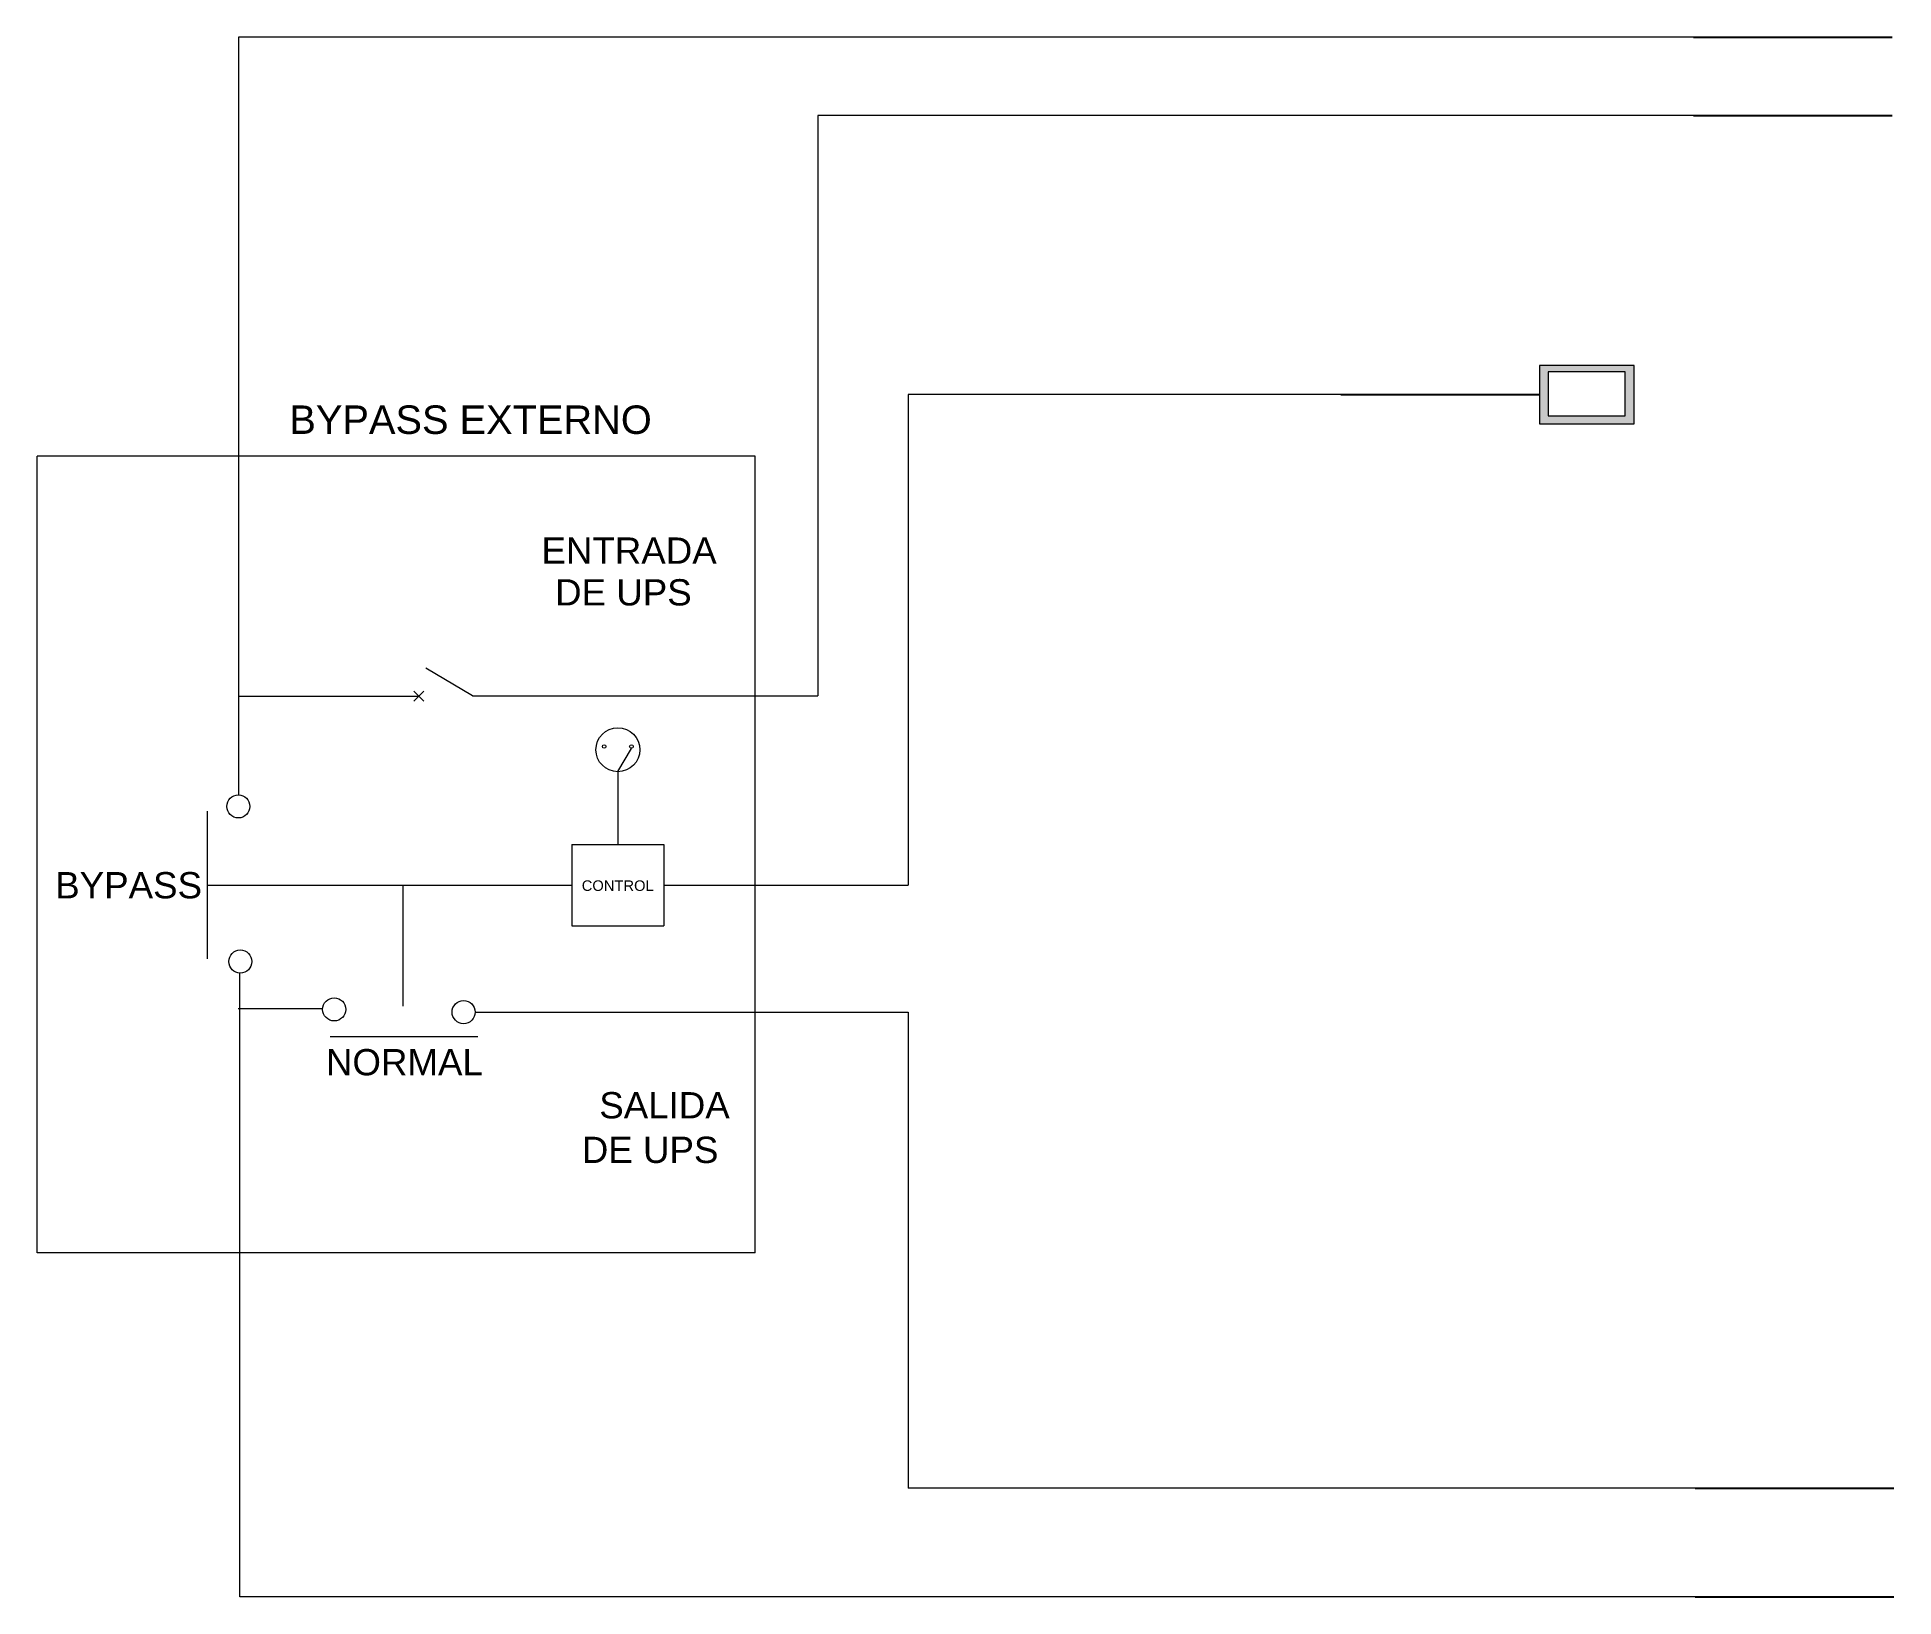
# Model space of a CAD drawing. Header units: millimetres. Extents: x -182 to 0, y -153 to 0.
import ezdxf

# ---------------------------------------------------------------- set-up
doc = ezdxf.new("R2010")
doc.units = ezdxf.units.MM
doc.layers.add('ACOT', color=7, linetype='Continuous')
doc.styles.get("Standard").update_dxf_attribs({"font": 'arial.ttf'})

msp = doc.modelspace()

# ---------------------------------------------------------------- hatches: boundary and pattern name
at = {"lineweight": 18}
h = msp.add_hatch(color=7, dxfattribs=at)
h.paths.add_polyline_path([(-34.55, -32.17), (-34.55, -37.9), (-25.28, -37.9), (-25.28, -32.17)])
h.paths.add_polyline_path([(-33.7, -32.81), (-33.7, -37.11), (-26.17, -37.11), (-26.17, -32.81)], flags=16)

# ---------------------------------------------------------------- linework, layer by layer
for p, q in [((-162.07, 0), (-162.07, -74.25)), ((-105.28, -7.68), (-105.28, -64.53)), ((-96.43, -35.03), (-96.43, -83.09)), ((-111.43, -41.06), (-181.79, -41.06)), ((-111.43, -119.12), (-111.43, -41.06)), ((-138.86, -95.54), (-96.43, -95.54)), ((-96.43, -95.54), (-96.43, -142.18)), ((-111.43, -119.12), (-181.79, -119.12))]:
    msp.add_line(p, q, dxfattribs=at)
at = {"color": 7, "lineweight": 18}
for p, q in [((-19.48, 0), (-162.07, 0)), ((-19.48, -7.68), (-105.28, -7.68)), ((-34.55, -32.17), (-34.55, -37.9)), ((-25.28, -32.17), (-34.55, -32.17)), ((-25.28, -37.9), (-25.28, -32.17)), ((-33.7, -32.81), (-33.7, -37.11)), ((-26.17, -32.81), (-33.7, -32.81)), ((-26.17, -37.11), (-26.17, -32.81)), ((-54.03, -35.03), (-96.43, -35.03)), ((-34.55, -37.9), (-25.28, -37.9)), ((-33.7, -37.11), (-26.17, -37.11)), ((-19.3, -142.18), (-96.43, -142.18)), ((-19.3, -152.84), (-161.92, -152.84))]:
    msp.add_line(p, q, dxfattribs=at)
at = {"color": 7}
for p, q in [((-19.48, 0), (0, 0)), ((-19.48, -7.68), (0, -7.68)), ((-54.03, -35.03), (-34.55, -35.03)), ((-19.3, -142.18), (0.17, -142.18)), ((-19.3, -152.84), (0.17, -152.84))]:
    msp.add_line(p, q, dxfattribs=at)
at = {"color": 0, "linetype": 'ByBlock', "lineweight": 18}
for p, q in [((-139.11, -64.53), (-143.69, -61.85)), ((-144.87, -64.09), (-143.88, -65.08)), ((-143.88, -64.09), (-144.87, -65.08)), ((-124.88, -71.97), (-123.55, -69.69)), ((-124.88, -71.97), (-124.88, -79.11)), ((-129.39, -79.11), (-129.39, -87.07)), ((-129.39, -79.11), (-120.38, -79.11)), ((-120.38, -79.11), (-120.38, -87.07)), ((-145.94, -83.09), (-145.94, -94.97)), ((-129.39, -87.07), (-120.38, -87.07))]:
    msp.add_line(p, q, dxfattribs=at)
at = {"color": 0, "linetype": 'ByBlock', "lineweight": 18, "ltscale": 10}
msp.add_line((-145.94, -83.09), (-129.39, -83.09), dxfattribs=at)
at = {"color": 0, "linetype": 'ByBlock', "lineweight": 18, "transparency": 16777216}
for centre in [(-126.22, -69.51), (-123.55, -69.51)]:
    msp.add_circle(centre, 0.177, dxfattribs=at)
at = {"color": 0, "linetype": 'ByBlock', "lineweight": 18}
for centre in [(-162.07, -75.38), (-161.88, -90.58), (-152.68, -95.27), (-140, -95.54)]:
    msp.add_circle(centre, 1.13, dxfattribs=at)
at = {"layer": 'ACOT', "color": 0, "linetype": 'ByBlock', "lineweight": 18}
for p, q in [((-181.79, -119.12), (-181.79, -41.06)), ((-162.07, -64.59), (-144.38, -64.59)), ((-139.11, -64.53), (-105.28, -64.53)), ((-165.12, -75.85), (-165.12, -90.33)), ((-120.38, -83.09), (-96.43, -83.09)), ((-161.97, -91.7), (-161.97, -152.84)), ((-162.1, -95.17), (-153.81, -95.17)), ((-138.59, -97.95), (-153.07, -97.95))]:
    msp.add_line(p, q, dxfattribs=at)
at = {"layer": 'ACOT', "color": 0, "linetype": 'ByBlock', "lineweight": 18, "ltscale": 15}
msp.add_line((-165.12, -83.09), (-145.94, -83.09), dxfattribs=at)
at = {"layer": 'ACOT', "color": 0, "linetype": 'ByBlock', "lineweight": 18}
msp.add_circle((-124.88, -69.83), 2.15, dxfattribs=at)

# ---------------------------------------------------------------- texts
at = {"color": 0, "linetype": 'ByBlock', "lineweight": 18}
for s, height, p in [('BYPASS EXTERNO ', 2.7899, (-157.07, -38.88)), ('ENTRADA ', 2.574, (-132.37, -51.6)), ('DE UPS', 2.574, (-131.03, -55.69)), ('BYPASS', 2.574, (-180.02, -84.39)), ('CONTROL', 1.033, (-128.42, -83.66)), ('NORMAL', 2.574, (-153.49, -101.73)), ('SALIDA', 2.574, (-126.7, -105.95)), ('DE UPS', 2.574, (-128.41, -110.32))]:
    msp.add_text(s, height=height, dxfattribs=at).set_placement(p)

doc.saveas('drawing.dxf')
